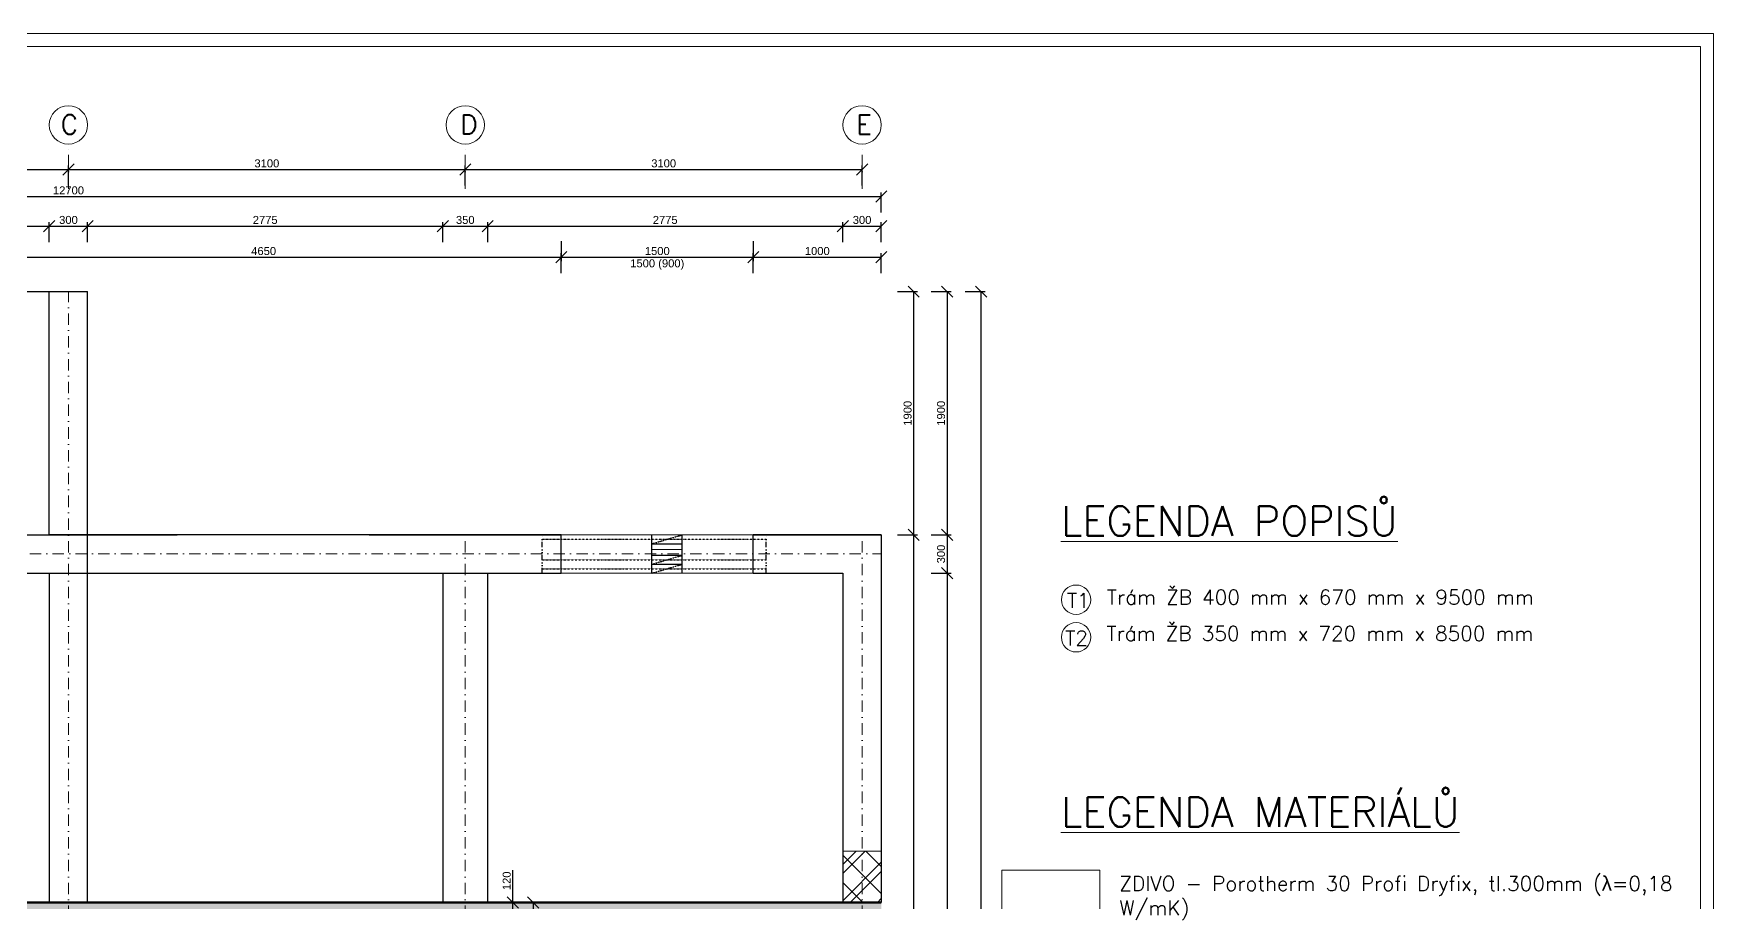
# Model space of a CAD drawing. Header units: millimetres. Extents: x -109904 to 256066, y -215550 to 75535.
# Drawn here: x 169250 to 182373, y 46043 to 52831 of the extents above; entities that cross this region are included whole.
import ezdxf

# ---------------------------------------------------------------- set-up
doc = ezdxf.new("R2010")
doc.units = ezdxf.units.MM
doc.header["$LTSCALE"] = 20
for name, pattern in [('DĚLICÍ', [31.75, 12.7, -6.35, 0, -6.35, 0, -6.35]), ('ČERCHOVANÁ', [25.4, 12.7, -6.35, 0, -6.35]), ('ČERCHOVANÁ2', [12.7, 6.35, -3.175, 0, -3.175])]:
    doc.linetypes.add(name, pattern=pattern)
for name, color, linetype, lineweight in [('izolace', 42, 'IZOLACE', 13), ('Konstrukce', 2, 'Continuous', 25), ('Koty', 4, 'Continuous', 18), ('Osy', 3, 'ČERCHOVANÁ', 18), ('př', 2, 'DĚLICÍ', 25), ('překlady', 2, 'DĚLICÍ', 25), ('přerušení', 6, '__PRERUSENI', 13), ('sklopený řez', 7, 'Continuous', 50), ('šrafy', 7, 'Continuous', 13)]:
    doc.layers.add(name, color=color, linetype=linetype, lineweight=lineweight)
doc.styles.get("Standard").update_dxf_attribs({"font": 'arial.ttf'})
doc.linetypes.add('__PRERUSENI', pattern='A,60,[100,cadkon.shx,S=2.5,R=0,X=0,Y=0],-10', length=70)
doc.linetypes.add('IZOLACE', pattern='A,0.00254,-2.54,[134,ltypeshp.shx,S=2.54,R=0,X=-2.54,Y=0],-5.08,[134,ltypeshp.shx,S=2.54,R=180,X=2.54,Y=0],-2.54', length=10.16254)
doc.dimstyles.new('Kopie Rozmery_1_50 - mensi koty', dxfattribs={"dimscale": 25, "dimtxt": 2.5, "dimasz": 3.5, "dimexe": 1.25, "dimexo": 0.625, "dimtad": 1, "dimdec": 0, "dimtxsty": 'Standard', "dimblk": 'OBLIQUE', "dimcen": 2.5, "dimadec": 0, "dimazin": 0, "dimtfac": 1, "dimtdec": 0, "dimtmove": 0, "dimatfit": 3, "dimldrblk": 'OBLIQUE', "dimfxl": 5, "dimfxlon": 1, "dimarcsym": 0})

# ---------------------------------------------------------------- blocks, each defined once
blk = doc.blocks.new('_Oblique')
at = {"color": 0, "linetype": 'ByBlock', "lineweight": -2}
blk.add_line((-0.5, -0.5), (0.5, 0.5), dxfattribs=at)
blk = doc.blocks.new('*D48')
at = {"layer": 'Defpoints', "color": 0, "lineweight": 50, "transparency": 16777216}
for p in [(172797, 46043), (172797, 45923), (172994, 45923)]:
    blk.add_point(p, dxfattribs=at)
at = {"layer": 'Koty', "color": 0, "lineweight": -2, "transparency": 16777216}
for p, q in [((172994, 46043), (172994, 46294)), ((172869, 46043), (173025, 46043)), ((172994, 45923), (172994, 46043)), ((172869, 45923), (173025, 45923))]:
    blk.add_line(p, q, dxfattribs=at)
at = {"layer": 'Koty', "color": 0, "lineweight": -2, "transparency": 16777216, "xscale": 87.5, "yscale": 87.5, "zscale": 87.5}
for p, rotation in [((172994, 46043), 90), ((172994, 45923), 270)]:
    blk.add_blockref('_Oblique', p, dxfattribs=dict(at, rotation=rotation))
at = {"layer": 'Koty', "color": 0, "transparency": 16777216, "insert": (172946, 46212), "char_height": 62.5, "attachment_point": 5, "rotation": 90}
blk.add_mtext('120', dxfattribs=at)
blk = doc.blocks.new('*D50')
at = {"layer": 'Defpoints', "color": 0, "lineweight": 50, "transparency": 16777216}
for p in [(172797, 46043), (172797, 45323), (173152, 45323)]:
    blk.add_point(p, dxfattribs=at)
at = {"layer": 'Koty', "color": 0, "lineweight": -2, "transparency": 16777216}
for p, q in [((173027, 46043), (173184, 46043)), ((173152, 46043), (173152, 45323)), ((173027, 45323), (173184, 45323))]:
    blk.add_line(p, q, dxfattribs=at)
at = {"layer": 'Koty', "color": 0, "lineweight": -2, "transparency": 16777216, "xscale": 87.5, "yscale": 87.5, "zscale": 87.5}
for p, rotation in [((173152, 46043), 90), ((173152, 45323), 270)]:
    blk.add_blockref('_Oblique', p, dxfattribs=dict(at, rotation=rotation))
at = {"layer": 'Koty', "color": 0, "transparency": 16777216, "insert": (173105, 45683), "char_height": 62.5, "attachment_point": 5, "rotation": 90}
blk.add_mtext('720', dxfattribs=at)
blk = doc.blocks.new('*D46')
at = {"layer": 'Defpoints', "color": 0, "lineweight": 50, "transparency": 16777216}
for p in [(173372, 51084), (168722, 48915), (173372, 48915)]:
    blk.add_point(p, dxfattribs=at)
at = {"layer": 'Koty', "color": 0, "lineweight": -2, "transparency": 16777216}
for p, q in [((168722, 50959), (168722, 51115)), ((168722, 51084), (173372, 51084)), ((173372, 50959), (173372, 51115))]:
    blk.add_line(p, q, dxfattribs=at)
at = {"layer": 'Koty', "color": 0, "lineweight": -2, "transparency": 16777216, "xscale": 87.5, "yscale": 87.5, "zscale": 87.5, "rotation": 180}
blk.add_blockref('_Oblique', (168722, 51084), dxfattribs=at)
at = {"layer": 'Koty', "color": 0, "lineweight": -2, "transparency": 16777216, "xscale": 87.5, "yscale": 87.5, "zscale": 87.5}
blk.add_blockref('_Oblique', (173372, 51084), dxfattribs=at)
at = {"layer": 'Koty', "color": 0, "transparency": 16777216, "insert": (171047, 51132), "char_height": 62.5, "attachment_point": 5}
blk.add_mtext('4650', dxfattribs=at)
blk = doc.blocks.new('*D47')
at = {"layer": 'Defpoints', "color": 0, "lineweight": 50, "transparency": 16777216}
for p in [(175872, 51084), (174872, 48915), (175872, 48915)]:
    blk.add_point(p, dxfattribs=at)
at = {"layer": 'Koty', "color": 0, "lineweight": -2, "transparency": 16777216}
for p, q in [((174872, 50959), (174872, 51115)), ((174872, 51084), (175872, 51084)), ((175872, 50959), (175872, 51115))]:
    blk.add_line(p, q, dxfattribs=at)
at = {"layer": 'Koty', "color": 0, "lineweight": -2, "transparency": 16777216, "xscale": 87.5, "yscale": 87.5, "zscale": 87.5, "rotation": 180}
blk.add_blockref('_Oblique', (174872, 51084), dxfattribs=at)
at = {"layer": 'Koty', "color": 0, "lineweight": -2, "transparency": 16777216, "xscale": 87.5, "yscale": 87.5, "zscale": 87.5}
blk.add_blockref('_Oblique', (175872, 51084), dxfattribs=at)
at = {"layer": 'Koty', "color": 0, "transparency": 16777216, "insert": (175372, 51132), "char_height": 62.5, "attachment_point": 5}
blk.add_mtext('1000', dxfattribs=at)
blk = doc.blocks.new('*D29')
at = {"layer": 'Defpoints', "color": 0, "lineweight": 50, "transparency": 16777216}
for p in [(173372, 51599), (174872, 51599), (174872, 51084)]:
    blk.add_point(p, dxfattribs=at)
at = {"layer": 'Koty', "color": 0, "lineweight": -2, "transparency": 16777216}
for p, q in [((173372, 51209), (173372, 51053)), ((174872, 51209), (174872, 51053)), ((173372, 51084), (174872, 51084))]:
    blk.add_line(p, q, dxfattribs=at)
at = {"layer": 'Koty', "color": 0, "lineweight": -2, "transparency": 16777216, "xscale": 87.5, "yscale": 87.5, "zscale": 87.5, "rotation": 180}
blk.add_blockref('_Oblique', (173372, 51084), dxfattribs=at)
at = {"layer": 'Koty', "color": 0, "lineweight": -2, "transparency": 16777216, "xscale": 87.5, "yscale": 87.5, "zscale": 87.5}
blk.add_blockref('_Oblique', (174872, 51084), dxfattribs=at)
at = {"layer": 'Koty', "color": 0, "transparency": 16777216, "char_height": 62.5, "attachment_point": 5}
for s, insert in [('1500 (900)', (174122, 51027)), ('1500', (174122, 51132))]:
    blk.add_mtext(s, dxfattribs=dict(at, insert=insert))
blk = doc.blocks.new('*D68')
at = {"layer": 'Defpoints', "color": 0, "lineweight": 50, "transparency": 16777216}
for p in [(169372, 51327), (166622, 50815), (169372, 50815)]:
    blk.add_point(p, dxfattribs=at)
at = {"layer": 'Koty', "color": 0, "lineweight": -2, "transparency": 16777216}
for p, q in [((166622, 51202), (166622, 51359)), ((166622, 51327), (169372, 51327)), ((169372, 51202), (169372, 51359))]:
    blk.add_line(p, q, dxfattribs=at)
at = {"layer": 'Koty', "color": 0, "lineweight": -2, "transparency": 16777216, "xscale": 87.5, "yscale": 87.5, "zscale": 87.5, "rotation": 180}
blk.add_blockref('_Oblique', (166622, 51327), dxfattribs=at)
at = {"layer": 'Koty', "color": 0, "lineweight": -2, "transparency": 16777216, "xscale": 87.5, "yscale": 87.5, "zscale": 87.5}
blk.add_blockref('_Oblique', (169372, 51327), dxfattribs=at)
at = {"layer": 'Koty', "color": 0, "transparency": 16777216, "insert": (167997, 51375), "char_height": 62.5, "attachment_point": 5}
blk.add_mtext('2750', dxfattribs=at)
blk = doc.blocks.new('*D69')
at = {"layer": 'Defpoints', "color": 0, "lineweight": 50, "transparency": 16777216}
for p in [(169672, 51327), (169372, 50815), (169672, 50815)]:
    blk.add_point(p, dxfattribs=at)
at = {"layer": 'Koty', "color": 0, "lineweight": -2, "transparency": 16777216}
for p, q in [((169372, 51202), (169372, 51359)), ((169372, 51327), (169672, 51327)), ((169672, 51202), (169672, 51359))]:
    blk.add_line(p, q, dxfattribs=at)
at = {"layer": 'Koty', "color": 0, "lineweight": -2, "transparency": 16777216, "xscale": 87.5, "yscale": 87.5, "zscale": 87.5, "rotation": 180}
blk.add_blockref('_Oblique', (169372, 51327), dxfattribs=at)
at = {"layer": 'Koty', "color": 0, "lineweight": -2, "transparency": 16777216, "xscale": 87.5, "yscale": 87.5, "zscale": 87.5}
blk.add_blockref('_Oblique', (169672, 51327), dxfattribs=at)
at = {"layer": 'Koty', "color": 0, "transparency": 16777216, "insert": (169522, 51375), "char_height": 62.5, "attachment_point": 5}
blk.add_mtext('300', dxfattribs=at)
blk = doc.blocks.new('*D70')
at = {"layer": 'Defpoints', "color": 0, "lineweight": 50, "transparency": 16777216}
for p in [(172447, 51327), (169672, 50815), (172447, 48615)]:
    blk.add_point(p, dxfattribs=at)
at = {"layer": 'Koty', "color": 0, "lineweight": -2, "transparency": 16777216}
for p, q in [((169672, 51202), (169672, 51359)), ((169672, 51327), (172447, 51327)), ((172447, 51202), (172447, 51359))]:
    blk.add_line(p, q, dxfattribs=at)
at = {"layer": 'Koty', "color": 0, "lineweight": -2, "transparency": 16777216, "xscale": 87.5, "yscale": 87.5, "zscale": 87.5, "rotation": 180}
blk.add_blockref('_Oblique', (169672, 51327), dxfattribs=at)
at = {"layer": 'Koty', "color": 0, "lineweight": -2, "transparency": 16777216, "xscale": 87.5, "yscale": 87.5, "zscale": 87.5}
blk.add_blockref('_Oblique', (172447, 51327), dxfattribs=at)
at = {"layer": 'Koty', "color": 0, "transparency": 16777216, "insert": (171059, 51375), "char_height": 62.5, "attachment_point": 5}
blk.add_mtext('2775', dxfattribs=at)
blk = doc.blocks.new('*D71')
at = {"layer": 'Defpoints', "color": 0, "lineweight": 50, "transparency": 16777216}
for p in [(172797, 51327), (172447, 48615), (172797, 48615)]:
    blk.add_point(p, dxfattribs=at)
at = {"layer": 'Koty', "color": 0, "lineweight": -2, "transparency": 16777216}
for p, q in [((172447, 51202), (172447, 51359)), ((172447, 51327), (172797, 51327)), ((172797, 51202), (172797, 51359))]:
    blk.add_line(p, q, dxfattribs=at)
at = {"layer": 'Koty', "color": 0, "lineweight": -2, "transparency": 16777216, "xscale": 87.5, "yscale": 87.5, "zscale": 87.5, "rotation": 180}
blk.add_blockref('_Oblique', (172447, 51327), dxfattribs=at)
at = {"layer": 'Koty', "color": 0, "lineweight": -2, "transparency": 16777216, "xscale": 87.5, "yscale": 87.5, "zscale": 87.5}
blk.add_blockref('_Oblique', (172797, 51327), dxfattribs=at)
at = {"layer": 'Koty', "color": 0, "transparency": 16777216, "insert": (172622, 51375), "char_height": 62.5, "attachment_point": 5}
blk.add_mtext('350', dxfattribs=at)
blk = doc.blocks.new('*D72')
at = {"layer": 'Defpoints', "color": 0, "lineweight": 50, "transparency": 16777216}
for p in [(175572, 51327), (172797, 48615), (175572, 48615)]:
    blk.add_point(p, dxfattribs=at)
at = {"layer": 'Koty', "color": 0, "lineweight": -2, "transparency": 16777216}
for p, q in [((172797, 51202), (172797, 51359)), ((172797, 51327), (175572, 51327)), ((175572, 51202), (175572, 51359))]:
    blk.add_line(p, q, dxfattribs=at)
at = {"layer": 'Koty', "color": 0, "lineweight": -2, "transparency": 16777216, "xscale": 87.5, "yscale": 87.5, "zscale": 87.5, "rotation": 180}
blk.add_blockref('_Oblique', (172797, 51327), dxfattribs=at)
at = {"layer": 'Koty', "color": 0, "lineweight": -2, "transparency": 16777216, "xscale": 87.5, "yscale": 87.5, "zscale": 87.5}
blk.add_blockref('_Oblique', (175572, 51327), dxfattribs=at)
at = {"layer": 'Koty', "color": 0, "transparency": 16777216, "insert": (174184, 51375), "char_height": 62.5, "attachment_point": 5}
blk.add_mtext('2775', dxfattribs=at)
blk = doc.blocks.new('*D73')
at = {"layer": 'Defpoints', "color": 0, "lineweight": 50, "transparency": 16777216}
for p in [(175872, 51327), (175872, 48915), (175572, 48615)]:
    blk.add_point(p, dxfattribs=at)
at = {"layer": 'Koty', "color": 0, "lineweight": -2, "transparency": 16777216}
for p, q in [((175572, 51202), (175572, 51359)), ((175572, 51327), (175872, 51327)), ((175872, 51202), (175872, 51359))]:
    blk.add_line(p, q, dxfattribs=at)
at = {"layer": 'Koty', "color": 0, "lineweight": -2, "transparency": 16777216, "xscale": 87.5, "yscale": 87.5, "zscale": 87.5, "rotation": 180}
blk.add_blockref('_Oblique', (175572, 51327), dxfattribs=at)
at = {"layer": 'Koty', "color": 0, "lineweight": -2, "transparency": 16777216, "xscale": 87.5, "yscale": 87.5, "zscale": 87.5}
blk.add_blockref('_Oblique', (175872, 51327), dxfattribs=at)
at = {"layer": 'Koty', "color": 0, "transparency": 16777216, "insert": (175722, 51375), "char_height": 62.5, "attachment_point": 5}
blk.add_mtext('300', dxfattribs=at)
blk = doc.blocks.new('*D74')
at = {"layer": 'Defpoints', "color": 0, "lineweight": 50, "transparency": 16777216}
for p in [(175872, 51559), (163172, 50815), (175872, 48915)]:
    blk.add_point(p, dxfattribs=at)
at = {"layer": 'Koty', "color": 0, "lineweight": -2, "transparency": 16777216}
for p, q in [((163172, 51434), (163172, 51590)), ((175872, 51434), (175872, 51590)), ((163172, 51559), (175872, 51559))]:
    blk.add_line(p, q, dxfattribs=at)
at = {"layer": 'Koty', "color": 0, "lineweight": -2, "transparency": 16777216, "xscale": 87.5, "yscale": 87.5, "zscale": 87.5, "rotation": 180}
blk.add_blockref('_Oblique', (163172, 51559), dxfattribs=at)
at = {"layer": 'Koty', "color": 0, "lineweight": -2, "transparency": 16777216, "xscale": 87.5, "yscale": 87.5, "zscale": 87.5}
blk.add_blockref('_Oblique', (175872, 51559), dxfattribs=at)
at = {"layer": 'Koty', "color": 0, "transparency": 16777216, "insert": (169522, 51606), "char_height": 62.5, "attachment_point": 5}
blk.add_mtext('12700', dxfattribs=at)
blk = doc.blocks.new('*D76')
at = {"layer": 'Defpoints', "color": 0, "lineweight": 50, "transparency": 16777216}
for p in [(169522, 51770), (166422, 50815), (169522, 50815)]:
    blk.add_point(p, dxfattribs=at)
at = {"layer": 'Koty', "color": 0, "lineweight": -2, "transparency": 16777216}
for p, q in [((166422, 51645), (166422, 51801)), ((166422, 51770), (169522, 51770)), ((169522, 51645), (169522, 51801))]:
    blk.add_line(p, q, dxfattribs=at)
at = {"layer": 'Koty', "color": 0, "lineweight": -2, "transparency": 16777216, "xscale": 87.5, "yscale": 87.5, "zscale": 87.5, "rotation": 180}
blk.add_blockref('_Oblique', (166422, 51770), dxfattribs=at)
at = {"layer": 'Koty', "color": 0, "lineweight": -2, "transparency": 16777216, "xscale": 87.5, "yscale": 87.5, "zscale": 87.5}
blk.add_blockref('_Oblique', (169522, 51770), dxfattribs=at)
at = {"layer": 'Koty', "color": 0, "transparency": 16777216, "insert": (167972, 51817), "char_height": 62.5, "attachment_point": 5}
blk.add_mtext('3100', dxfattribs=at)
blk = doc.blocks.new('*D77')
at = {"layer": 'Defpoints', "color": 0, "lineweight": 50, "transparency": 16777216}
for p in [(172622, 51770), (169522, 50815), (172622, 48915)]:
    blk.add_point(p, dxfattribs=at)
at = {"layer": 'Koty', "color": 0, "lineweight": -2, "transparency": 16777216}
for p, q in [((169522, 51645), (169522, 51801)), ((169522, 51770), (172622, 51770)), ((172622, 51645), (172622, 51801))]:
    blk.add_line(p, q, dxfattribs=at)
at = {"layer": 'Koty', "color": 0, "lineweight": -2, "transparency": 16777216, "xscale": 87.5, "yscale": 87.5, "zscale": 87.5, "rotation": 180}
blk.add_blockref('_Oblique', (169522, 51770), dxfattribs=at)
at = {"layer": 'Koty', "color": 0, "lineweight": -2, "transparency": 16777216, "xscale": 87.5, "yscale": 87.5, "zscale": 87.5}
blk.add_blockref('_Oblique', (172622, 51770), dxfattribs=at)
at = {"layer": 'Koty', "color": 0, "transparency": 16777216, "insert": (171072, 51817), "char_height": 62.5, "attachment_point": 5}
blk.add_mtext('3100', dxfattribs=at)
blk = doc.blocks.new('*D78')
at = {"layer": 'Defpoints', "color": 0, "lineweight": 50, "transparency": 16777216}
for p in [(175722, 51770), (172622, 48915), (175722, 48915)]:
    blk.add_point(p, dxfattribs=at)
at = {"layer": 'Koty', "color": 0, "lineweight": -2, "transparency": 16777216}
for p, q in [((172622, 51645), (172622, 51801)), ((172622, 51770), (175722, 51770)), ((175722, 51645), (175722, 51801))]:
    blk.add_line(p, q, dxfattribs=at)
at = {"layer": 'Koty', "color": 0, "lineweight": -2, "transparency": 16777216, "xscale": 87.5, "yscale": 87.5, "zscale": 87.5, "rotation": 180}
blk.add_blockref('_Oblique', (172622, 51770), dxfattribs=at)
at = {"layer": 'Koty', "color": 0, "lineweight": -2, "transparency": 16777216, "xscale": 87.5, "yscale": 87.5, "zscale": 87.5}
blk.add_blockref('_Oblique', (175722, 51770), dxfattribs=at)
at = {"layer": 'Koty', "color": 0, "transparency": 16777216, "insert": (174172, 51817), "char_height": 62.5, "attachment_point": 5}
blk.add_mtext('3100', dxfattribs=at)
blk = doc.blocks.new('*D80')
at = {"layer": 'Defpoints', "color": 0, "lineweight": 50, "transparency": 16777216}
for p in [(169672, 50815), (169672, 48915), (176125, 48915)]:
    blk.add_point(p, dxfattribs=at)
at = {"layer": 'Koty', "color": 0, "lineweight": -2, "transparency": 16777216}
for p, q in [((176000, 50815), (176156, 50815)), ((176125, 50815), (176125, 48915)), ((176000, 48915), (176156, 48915))]:
    blk.add_line(p, q, dxfattribs=at)
at = {"layer": 'Koty', "color": 0, "lineweight": -2, "transparency": 16777216, "xscale": 87.5, "yscale": 87.5, "zscale": 87.5}
for p, rotation in [((176125, 50815), 90), ((176125, 48915), 270)]:
    blk.add_blockref('_Oblique', p, dxfattribs=dict(at, rotation=rotation))
at = {"layer": 'Koty', "color": 0, "transparency": 16777216, "insert": (176078, 49865), "char_height": 62.5, "attachment_point": 5, "rotation": 90}
blk.add_mtext('1900', dxfattribs=at)
blk = doc.blocks.new('*D81')
at = {"layer": 'Defpoints', "color": 0, "lineweight": 50, "transparency": 16777216}
for p in [(169672, 48915), (175872, 40415), (176125, 40415)]:
    blk.add_point(p, dxfattribs=at)
at = {"layer": 'Koty', "color": 0, "lineweight": -2, "transparency": 16777216}
for p, q in [((176000, 48915), (176156, 48915)), ((176125, 48915), (176125, 40415)), ((176000, 40415), (176156, 40415))]:
    blk.add_line(p, q, dxfattribs=at)
at = {"layer": 'Koty', "color": 0, "lineweight": -2, "transparency": 16777216, "xscale": 87.5, "yscale": 87.5, "zscale": 87.5}
for p, rotation in [((176125, 48915), 90), ((176125, 40415), 270)]:
    blk.add_blockref('_Oblique', p, dxfattribs=dict(at, rotation=rotation))
at = {"layer": 'Koty', "color": 0, "transparency": 16777216, "insert": (176078, 44665), "char_height": 62.5, "attachment_point": 5, "rotation": 90}
blk.add_mtext('8500', dxfattribs=at)
blk = doc.blocks.new('*D82')
at = {"layer": 'Defpoints', "color": 0, "lineweight": 50, "transparency": 16777216}
for p in [(169672, 50815), (169672, 48915), (176387, 48915)]:
    blk.add_point(p, dxfattribs=at)
at = {"layer": 'Koty', "color": 0, "lineweight": -2, "transparency": 16777216}
for p, q in [((176262, 50815), (176418, 50815)), ((176387, 50815), (176387, 48915)), ((176262, 48915), (176418, 48915))]:
    blk.add_line(p, q, dxfattribs=at)
at = {"layer": 'Koty', "color": 0, "lineweight": -2, "transparency": 16777216, "xscale": 87.5, "yscale": 87.5, "zscale": 87.5}
for p, rotation in [((176387, 50815), 90), ((176387, 48915), 270)]:
    blk.add_blockref('_Oblique', p, dxfattribs=dict(at, rotation=rotation))
at = {"layer": 'Koty', "color": 0, "transparency": 16777216, "insert": (176339, 49865), "char_height": 62.5, "attachment_point": 5, "rotation": 90}
blk.add_mtext('1900', dxfattribs=at)
blk = doc.blocks.new('*D83')
at = {"layer": 'Defpoints', "color": 0, "lineweight": 50, "transparency": 16777216}
for p in [(169672, 48915), (175572, 48615), (176387, 48615)]:
    blk.add_point(p, dxfattribs=at)
at = {"layer": 'Koty', "color": 0, "lineweight": -2, "transparency": 16777216}
for p, q in [((176262, 48915), (176418, 48915)), ((176387, 48915), (176387, 48615)), ((176262, 48615), (176418, 48615))]:
    blk.add_line(p, q, dxfattribs=at)
at = {"layer": 'Koty', "color": 0, "lineweight": -2, "transparency": 16777216, "xscale": 87.5, "yscale": 87.5, "zscale": 87.5}
for p, rotation in [((176387, 48915), 90), ((176387, 48615), 270)]:
    blk.add_blockref('_Oblique', p, dxfattribs=dict(at, rotation=rotation))
at = {"layer": 'Koty', "color": 0, "transparency": 16777216, "insert": (176339, 48765), "char_height": 62.5, "attachment_point": 5, "rotation": 90}
blk.add_mtext('300', dxfattribs=at)
blk = doc.blocks.new('*D84')
at = {"layer": 'Defpoints', "color": 0, "lineweight": 50, "transparency": 16777216}
for p in [(175572, 48615), (175572, 40715), (176387, 40715)]:
    blk.add_point(p, dxfattribs=at)
at = {"layer": 'Koty', "color": 0, "lineweight": -2, "transparency": 16777216}
for p, q in [((176262, 48615), (176418, 48615)), ((176387, 48615), (176387, 40715)), ((176262, 40715), (176418, 40715))]:
    blk.add_line(p, q, dxfattribs=at)
at = {"layer": 'Koty', "color": 0, "lineweight": -2, "transparency": 16777216, "xscale": 87.5, "yscale": 87.5, "zscale": 87.5}
for p, rotation in [((176387, 48615), 90), ((176387, 40715), 270)]:
    blk.add_blockref('_Oblique', p, dxfattribs=dict(at, rotation=rotation))
at = {"layer": 'Koty', "color": 0, "transparency": 16777216, "insert": (176339, 44665), "char_height": 62.5, "attachment_point": 5, "rotation": 90}
blk.add_mtext('7900', dxfattribs=at)
blk = doc.blocks.new('*D86')
at = {"layer": 'Defpoints', "color": 0, "lineweight": 50, "transparency": 16777216}
for p in [(169672, 50815), (176653, 50815), (175872, 40415)]:
    blk.add_point(p, dxfattribs=at)
at = {"layer": 'Koty', "color": 0, "lineweight": -2, "transparency": 16777216}
for p, q in [((176528, 50815), (176684, 50815)), ((176653, 40415), (176653, 50815)), ((176528, 40415), (176684, 40415))]:
    blk.add_line(p, q, dxfattribs=at)
at = {"layer": 'Koty', "color": 0, "lineweight": -2, "transparency": 16777216, "xscale": 87.5, "yscale": 87.5, "zscale": 87.5}
for p, rotation in [((176653, 50815), 90), ((176653, 40415), 270)]:
    blk.add_blockref('_Oblique', p, dxfattribs=dict(at, rotation=rotation))
at = {"layer": 'Koty', "color": 0, "transparency": 16777216, "insert": (176605, 45615), "char_height": 62.5, "attachment_point": 5, "rotation": 90}
blk.add_mtext('10400', dxfattribs=at)

msp = doc.modelspace()

# ---------------------------------------------------------------- hatches: boundary and pattern name
at = {"layer": 'šrafy'}
h = msp.add_hatch(dxfattribs=at)
h.set_pattern_fill('BETON ZELEZOVY', color=256, scale=50)
h.set_pattern_definition([(45, (11675.3, 23496.06), (-176.7767, 176.7767), []), (45, (11746, 23496.06), (-176.7767, 176.7767), []), (45, (11887.43, 23496.06), (-106.066, 247.48737), [100, -50, 0, -50])])
h.paths.add_polyline_path([(165018.522, 44065.429), (164898.522, 44061.424), (164898.522, 41615.317), (165018.522, 41615.317)])
h.paths.add_polyline_path([(163471.67, 45923.156), (163471.67, 46043.156), (163171.67, 46043.156), (163171.67, 45373.156), (163471.67, 45373.156)])
h.paths.add_polyline_path([(166221.67, 46043.156), (163471.67, 46043.156), (163471.67, 45923.156), (166221.67, 45922.36)])
h.paths.add_polyline_path([(166621.67, 45923.156), (166621.67, 46043.156), (166221.67, 46043.156), (166221.67, 45373.156), (166621.67, 45373.156)])
h.paths.add_polyline_path([(169371.67, 46043.156), (166621.67, 46043.156), (166621.67, 45923.156), (169371.67, 45920.625)])
h.paths.add_polyline_path([(169671.67, 45920.625), (169671.67, 46043.156), (169371.67, 46043.156), (169371.67, 45373.156), (169671.67, 45373.156)])
h.paths.add_polyline_path([(172446.67, 46043.156), (169671.67, 46043.156), (169671.67, 45920.625), (172446.67, 45923.156)])
h.paths.add_polyline_path([(172796.67, 45923.156), (172796.67, 46043.156), (172446.67, 46043.156), (172446.67, 45323.156), (172796.67, 45323.156)])
h.paths.add_polyline_path([(175571.67, 46043.156), (172796.67, 46043.156), (172796.67, 45923.156), (175571.67, 45923.156)])
h.paths.add_polyline_path([(175871.67, 46043.156), (175571.67, 46043.156), (175571.67, 45373.156), (175871.67, 45373.156)])
h.paths.add_polyline_path([(165568.522, 41615.317), (165018.522, 41615.317), (164898.522, 41615.317), (164898.522, 41315.317), (165568.522, 41315.317)])
h.paths.add_polyline_path([(165568.522, 48915.317), (165018.522, 48915.317), (165018.522, 50815.317), (164898.522, 50815.317), (164898.522, 48915.317), (164898.522, 48615.317), (165568.522, 48615.317)])
h.paths.add_polyline_path([(165018.522, 48615.317), (164898.522, 48615.317), (164898.522, 47661.312), (165018.522, 47665.317)])
h = msp.add_hatch(dxfattribs=at)
h.set_pattern_fill('ZDIVO STREDNI PEVNOSTI', color=256, scale=50)
h.set_pattern_definition([(45, (135090.48, 66103.61), (-141.42136, 141.42136), []), (45, (135161.2, 66103.61), (-141.42136, 141.42136), []), (135, (135090.48, 66103.61), (-106.066, -106.066), [])])
h.paths.add_polyline_path([(163471.67, 46043.156), (163471.67, 46443.156), (163171.67, 46443.156), (163171.67, 46043.156)])
h.paths.add_polyline_path([(175871.67, 46443.156), (175571.67, 46443.156), (175571.67, 46043.156), (175871.67, 46043.156)])
h.paths.add_polyline_path([(164898.522, 41315.317), (164898.522, 41615.317), (164570.291, 41615.317), (164570.291, 41315.317)])
h.paths.add_polyline_path([(164898.522, 48615.317), (164898.522, 48915.317), (164699.842, 48915.317), (164699.842, 48615.317)])
h.paths.add_polyline_path([(175571.67, 44973.156), (175871.67, 44973.156), (175871.67, 45373.156), (175571.67, 45373.156)])
h.paths.add_polyline_path([(163171.67, 44973.156), (163471.67, 44973.156), (163471.67, 45373.156), (163171.67, 45373.156)])

# ---------------------------------------------------------------- linework, layer by layer
at = {"layer": 'izolace', "linetype": 'IZOLACE', "ltscale": 0.003}
msp.add_line((174079.761, 48800.317), (174317.761, 48800.317), dxfattribs=at)
at = {"layer": 'Konstrukce'}
for p, q in [((165018.522, 50815.317), (169671.67, 50815.317)), ((166421.67, 50815.317), (169521.67, 50815.317)), ((169371.67, 48915.317), (169371.67, 50815.317)), ((169521.67, 50815.317), (169671.67, 50815.317)), ((169671.67, 46043.156), (169671.67, 50815.317)), ((165491.862, 48915.317), (170371.67, 48915.317)), ((165491.862, 48915.317), (169671.67, 48915.317)), ((169671.67, 48915.317), (169371.67, 48915.317)), ((170371.67, 48915.317), (169521.67, 48915.317)), ((173371.67, 48915.317), (170371.67, 48915.317)), ((171871.67, 48915.317), (173371.67, 48915.317)), ((173371.67, 48915.317), (173221.67, 48915.317)), ((173371.67, 48615.317), (173371.67, 48915.317)), ((174079.761, 48615.317), (174079.761, 48915.317)), ((174079.761, 48845.317), (174317.761, 48845.317)), ((174317.761, 48615.317), (174317.761, 48915.317)), ((174871.67, 48915.317), (175871.67, 48915.317)), ((175871.67, 48915.317), (174871.67, 48915.317)), ((174871.67, 48615.317), (174871.67, 48915.317)), ((175871.67, 48915.317), (175871.67, 46043.156)), ((174079.761, 48755.317), (174317.761, 48755.317)), ((165568.522, 48615.317), (170371.67, 48615.317)), ((165568.522, 48615.317), (169671.67, 48615.317)), ((169371.67, 48615.317), (169371.67, 46043.156)), ((170371.67, 48615.317), (173371.67, 48615.317)), ((172446.67, 48615.317), (172446.67, 46043.156)), ((172796.67, 48615.317), (172796.67, 46043.156)), ((174079.761, 48685.317), (174317.761, 48685.317)), ((174871.67, 48615.317), (175571.67, 48615.317)), ((175571.67, 48615.317), (175571.67, 46043.156))]:
    msp.add_line(p, q, dxfattribs=at)
at = {"layer": 'Osy', "ltscale": 0.35}
for p, q in [((169521.67, 51617.79), (169521.67, 51967.79)), ((172621.67, 51617.79), (172621.67, 51967.79)), ((175721.67, 51617.79), (175721.67, 51967.79)), ((169521.67, 40415.317), (169521.67, 50815.317)), ((172621.67, 40415.317), (172621.67, 48915.317)), ((175721.67, 40415.317), (175721.67, 48915.317)), ((163171.67, 48765.317), (175871.67, 48765.317))]:
    msp.add_line(p, q, dxfattribs=at)
at = {"layer": 'př', "ltscale": 0.16}
for p, q in [((173221.67, 48615.317), (173221.67, 48915.317)), ((174971.67, 48615.317), (174971.67, 48915.317))]:
    msp.add_line(p, q, dxfattribs=at)
at = {"layer": 'překlady', "linetype": 'ČERCHOVANÁ2', "ltscale": 0.009}
for p, q in [((173221.67, 48880.317), (174971.67, 48880.317)), ((174079.761, 48845.317), (174317.761, 48915.317)), ((173221.67, 48720.317), (174971.67, 48720.317)), ((174079.761, 48685.317), (174317.761, 48755.317)), ((173221.67, 48650.317), (174971.67, 48650.317)), ((174079.761, 48615.317), (174317.761, 48685.317))]:
    msp.add_line(p, q, dxfattribs=at)
at = {"layer": 'přerušení', "ltscale": 0.0855}
msp.add_line((175571.67, 46443.156), (175871.67, 46443.156), dxfattribs=at)
at = {"layer": 'sklopený řez'}
msp.add_line((163171.67, 46043.156), (175871.67, 46043.156), dxfattribs=at)
at = {"layer": 'šrafy'}
for p, q in [((173371.67, 48915.317), (174871.67, 48915.317)), ((174871.67, 48615.317), (173371.67, 48615.317))]:
    msp.add_line(p, q, dxfattribs=at)
for points in [[(182372.87, 37981.34), (161372.87, 37981.34), (161372.87, 52831.34), (182372.87, 52831.34)], [(182272.87, 38081.34), (161472.87, 38081.34), (161472.87, 52731.34), (182272.87, 52731.34)], [(176813.256, 46294.941), (177579.51, 46294.941), (177579.51, 45911.814), (176813.256, 45911.814)]]:
    msp.add_lwpolyline(points, close=True, dxfattribs=at)
for centre, radius in [((169521.67, 52117.79), 150), ((172621.67, 52117.79), 150), ((175721.67, 52117.79), 150), ((177393.984, 48408.067), 114.938), ((177393.984, 48114.581), 114.938)]:
    msp.add_circle(centre, radius, dxfattribs=at)

# ---------------------------------------------------------------- texts
at = {"layer": 'šrafy', "attachment_point": 1}
for s, width, gutter_width, heights, insert, char_height in [('{\\Fromans|c238;C}', 865.92385, 12.5, [0], (169461.194, 52196.263), 150), ('{\\Fromans|c238;D}', 865.92385, 12.5, [0], (172583.512, 52196.263), 150), ('{\\Fromans|c238;E}', 865.92385, 12.5, [0], (175674.942, 52196.263), 150), ('\\A1;{\\Fromans|c238;\\H1.5x;\\LLEGENDA POPISŮ}', 5423.06083, 9.578, [3093.12], (177275.816, 49137.834), 153.25091), ('{\\Fromans|c238;T1}', 663.51809, 9.578, [0], (177322.646, 48459.531), 114.93818), ('\\A1;{\\Fromans|c0;Trám\\Fromans|c238; ŽB 400 mm x 670 mm x 9500 mm}', 4055.58982, 9.578, [305.798], (177634.438, 48485.031), 114.93818), ('{\\Fromans|c238;T2}', 663.51809, 9.578, [0], (177308.955, 48166.045), 114.93818), ('\\A1;{\\Fromans|c0;Trám\\Fromans|c238; ŽB 350 mm x 720 mm x 8500 mm}', 4055.58982, 9.578, [305.798], (177631.353, 48201.326), 114.93818), ('\\A1;{\\Fromans|c238;\\H1.5x;\\LLEGENDA MATERIÁLŮ}', 5423.06083, 9.578, [3093.12], (177275.816, 46864.408), 153.25091), ('{\\Fromans|c238;ZDIVO - Porotherm 30 Profi Dryfix, tl.300mm (}λ{\\Fromans|c238;=0,18 W/mK) }', 4637.14552, 9.578, [683.3], (177731.944, 46248.708), 114.93818)]:
    msp.add_mtext_dynamic_manual_height_columns(s, width=width, gutter_width=gutter_width, heights=heights, dxfattribs=dict(at, insert=insert, char_height=char_height))

# ---------------------------------------------------------------- dimensions: what is measured, and where the dimension line sits
at = {"layer": 'Koty'}
for base, p1, p2, picture, middle in [((169521.67, 51769.898), (166421.67, 50815.317), (169521.67, 50815.317), '*D76', (167971.67, 51817.456)), ((172621.67, 51769.898), (169521.67, 50815.317), (172621.67, 48915.317), '*D77', (171071.67, 51817.456)), ((175721.67, 51769.898), (172621.67, 48915.317), (175721.67, 48915.317), '*D78', (174171.67, 51817.456)), ((169371.67, 51327.33), (166621.67, 50815.317), (169371.67, 50815.317), '*D68', (167996.67, 51374.865)), ((169671.67, 51327.33), (169371.67, 50815.317), (169671.67, 50815.317), '*D69', (169521.67, 51374.887)), ((172446.67, 51327.33), (169671.67, 50815.317), (172446.67, 48615.317), '*D70', (171059.17, 51374.865)), ((172796.67, 51327.33), (172446.67, 48615.317), (172796.67, 48615.317), '*D71', (172621.67, 51374.887)), ((175571.67, 51327.33), (172796.67, 48615.317), (175571.67, 48615.317), '*D72', (174184.17, 51374.865)), ((175871.67, 51327.33), (175571.67, 48615.317), (175871.67, 48915.317), '*D73', (175721.67, 51374.887)), ((173371.67, 51084.022), (168721.67, 48915.317), (173371.67, 48915.317), '*D46', (171046.67, 51131.558)), ((175871.67, 51084.022), (174871.67, 48915.317), (175871.67, 48915.317), '*D47', (175371.67, 51131.558))]:
    dim = msp.add_linear_dim(base=base, p1=p1, p2=p2, dimstyle='Kopie Rozmery_1_50 - mensi koty', override={"dimtmove": 1}, dxfattribs=at)
    dim.commit()
    dim.dimension.update_dxf_attribs({"geometry": picture, "text_midpoint": middle})
dim = msp.add_linear_dim(base=(175871.67, 51558.918), p1=(163171.67, 50815.317), p2=(175871.67, 48915.317), dimstyle='Kopie Rozmery_1_50 - mensi koty', dxfattribs=at)
dim.commit()
dim.dimension.update_dxf_attribs({"geometry": '*D74', "text_midpoint": (169521.67, 51606.454)})
dim = msp.add_linear_dim(base=(174871.67, 51084.022), p1=(173371.67, 51598.65), p2=(174871.67, 51598.65), text='1500\\X1500 (900)', dimstyle='Kopie Rozmery_1_50 - mensi koty', override={"dimtmove": 1}, dxfattribs=at)
dim.commit()
dim.dimension.update_dxf_attribs({"geometry": '*D29', "text_midpoint": (174121.67, 51084.022)})
for base, p1, p2, picture, middle in [((176125.036, 48915.317), (169671.67, 50815.317), (169671.67, 48915.317), '*D80', (176077.501, 49865.317)), ((176386.548, 48915.317), (169671.67, 50815.317), (169671.67, 48915.317), '*D82', (176339.012, 49865.317)), ((176652.827, 50815.317), (175871.67, 40415.317), (169671.67, 50815.317), '*D86', (176605.291, 45615.317)), ((173152.287, 45323.156), (172796.67, 46043.156), (172796.67, 45323.156), '*D50', (173104.751, 45683.156))]:
    dim = msp.add_linear_dim(base=base, p1=p1, p2=p2, angle=90, dimstyle='Kopie Rozmery_1_50 - mensi koty', dxfattribs=at)
    dim.commit()
    dim.dimension.update_dxf_attribs({"geometry": picture, "text_midpoint": middle})
for base, p1, p2, picture, middle in [((176125.036, 40415.317), (169671.67, 48915.317), (175871.67, 40415.317), '*D81', (176077.501, 44665.317)), ((176386.548, 48615.317), (169671.67, 48915.317), (175571.67, 48615.317), '*D83', (176338.991, 48765.317)), ((176386.548, 40715.317), (175571.67, 48615.317), (175571.67, 40715.317), '*D84', (176339.012, 44665.317))]:
    dim = msp.add_linear_dim(base=base, p1=p1, p2=p2, angle=90, dimstyle='Kopie Rozmery_1_50 - mensi koty', override={"dimtmove": 1}, dxfattribs=at)
    dim.commit()
    dim.dimension.update_dxf_attribs({"geometry": picture, "text_midpoint": middle})
dim = msp.add_linear_dim(base=(172993.904, 45923.156), p1=(172796.67, 46043.156), p2=(172796.67, 45923.156), angle=90, dimstyle='Kopie Rozmery_1_50 - mensi koty', dxfattribs=at)
dim.commit()
dim.dimension.update_dxf_attribs({"geometry": '*D48', "text_midpoint": (172993.904, 46212.277), "dimtype": 160})

doc.saveas('drawing.dxf')
